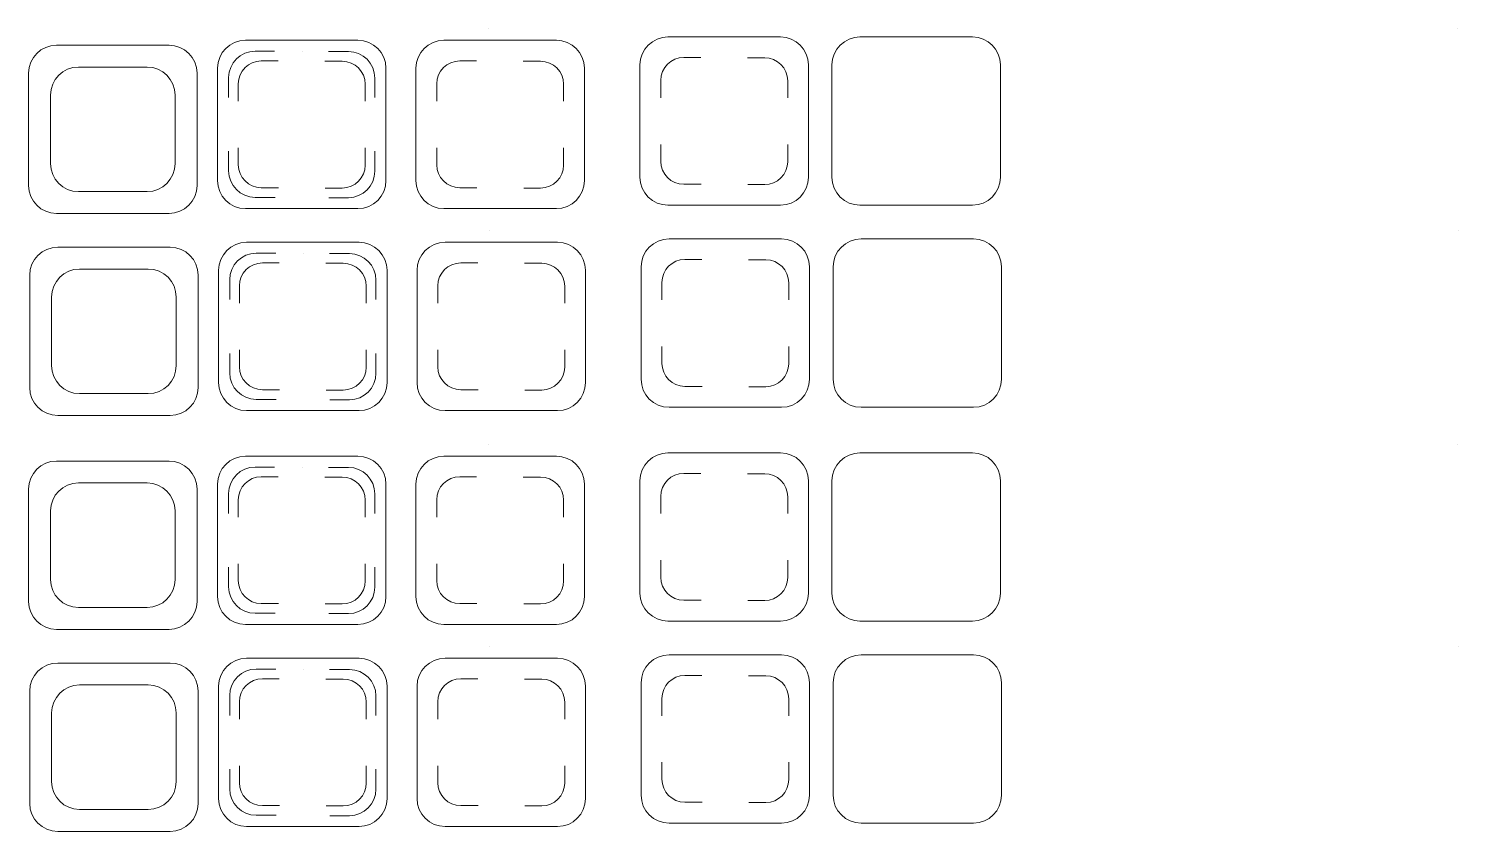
# Model space of a CAD drawing. Header units: inches. Extents: x 7.8 to 21.2, y -17.5 to -10.1.
# Drawn here: x 14.76 to 21.15, y -13.71 to -10.13 of the extents above; entities that cross this region are included whole.
import ezdxf

# ---------------------------------------------------------------- set-up
doc = ezdxf.new("R2010")
doc.units = ezdxf.units.IN
doc.header["$MEASUREMENT"] = 0
doc.layers.add('Layer 1', color=7, linetype='Continuous')

# ---------------------------------------------------------------- blocks, each defined once
blk = doc.blocks.new('block 67')
at = {"layer": 'Layer 1', "color": 179, "lineweight": 18, "true_color": 0x231f20}
for points in [[(15.6575, -10.4362), (15.6575, -10.4362), (15.6575, -10.3471), (15.6575, -10.3471), (15.6575, -10.2821), (15.7107, -10.2289), (15.7757, -10.2289), (15.7757, -10.2289), (15.863, -10.2289), (15.863, -10.2289)], [(15.8648, -10.8819), (15.8648, -10.8819), (15.7757, -10.8819), (15.7757, -10.8819), (15.7107, -10.8819), (15.6575, -10.8287), (15.6575, -10.7637), (15.6575, -10.7637), (15.6575, -10.6763), (15.6575, -10.6763)], [(16.3105, -10.6763), (16.3105, -10.6763), (16.3105, -10.7654), (16.3105, -10.7654), (16.3105, -10.8305), (16.2573, -10.8836), (16.1923, -10.8836), (16.1923, -10.8836), (16.105, -10.8836), (16.105, -10.8836)]]:
    blk.add_open_spline(points, degree=3, knots=[0, 0, 0, 0, 1, 1, 1, 2, 2, 2, 3, 3, 3, 3], dxfattribs=at)
blk = doc.blocks.new('block 66')
at = {"layer": 'Layer 1', "color": 179, "lineweight": 18, "true_color": 0x231f20}
blk.add_open_spline([(16.1032, -10.2306), (16.1032, -10.2306), (16.1923, -10.2306), (16.1923, -10.2306), (16.2573, -10.2306), (16.3105, -10.2838), (16.3105, -10.3488), (16.3105, -10.3488), (16.3105, -10.4362), (16.3105, -10.4362)], degree=3, knots=[0, 0, 0, 0, 1, 1, 1, 2, 2, 2, 3, 3, 3, 3], dxfattribs=at)
at = {"layer": 'Layer 1'}
blk.add_blockref('block 67', (0, 0), dxfattribs=at)
blk = doc.blocks.new('block 68')
at = {"layer": 'Layer 1', "color": 179, "lineweight": 18, "true_color": 0x231f20}
for points in [[(15.7007, -10.4521), (15.7007, -10.4521), (15.7007, -10.3748), (15.7007, -10.3748), (15.7007, -10.3184), (15.7469, -10.2722), (15.8033, -10.2722), (15.8033, -10.2722), (15.8791, -10.2722), (15.8791, -10.2722)], [(16.0874, -10.2737), (16.0874, -10.2737), (16.1647, -10.2737), (16.1647, -10.2737), (16.2211, -10.2737), (16.2673, -10.3199), (16.2673, -10.3763), (16.2673, -10.3763), (16.2673, -10.4521), (16.2673, -10.4521)], [(15.8806, -10.8388), (15.8806, -10.8388), (15.8033, -10.8388), (15.8033, -10.8388), (15.7469, -10.8388), (15.7007, -10.7926), (15.7007, -10.7362), (15.7007, -10.7362), (15.7007, -10.6604), (15.7007, -10.6604)], [(16.2673, -10.6604), (16.2673, -10.6604), (16.2673, -10.7377), (16.2673, -10.7377), (16.2673, -10.7942), (16.2211, -10.8403), (16.1647, -10.8403), (16.1647, -10.8403), (16.0889, -10.8403), (16.0889, -10.8403)]]:
    blk.add_open_spline(points, degree=3, knots=[0, 0, 0, 0, 1, 1, 1, 2, 2, 2, 3, 3, 3, 3], dxfattribs=at)
blk = doc.blocks.new('block 69')
at = {"layer": 'Layer 1', "color": 179, "lineweight": 18, "true_color": 0x231f20}
for points in [[(16.5867, -10.4521), (16.5867, -10.4521), (16.5867, -10.3748), (16.5867, -10.3748), (16.5867, -10.3184), (16.6328, -10.2722), (16.6892, -10.2722), (16.6892, -10.2722), (16.765, -10.2722), (16.765, -10.2722)], [(16.9734, -10.2737), (16.9734, -10.2737), (17.0507, -10.2737), (17.0507, -10.2737), (17.1071, -10.2737), (17.1533, -10.3199), (17.1533, -10.3763), (17.1533, -10.3763), (17.1533, -10.4521), (17.1533, -10.4521)], [(16.7665, -10.8388), (16.7665, -10.8388), (16.6892, -10.8388), (16.6892, -10.8388), (16.6328, -10.8388), (16.5867, -10.7926), (16.5867, -10.7362), (16.5867, -10.7362), (16.5867, -10.6604), (16.5867, -10.6604)], [(17.1533, -10.6604), (17.1533, -10.6604), (17.1533, -10.7377), (17.1533, -10.7377), (17.1533, -10.7942), (17.1071, -10.8403), (17.0507, -10.8403), (17.0507, -10.8403), (16.9749, -10.8403), (16.9749, -10.8403)]]:
    blk.add_open_spline(points, degree=3, knots=[0, 0, 0, 0, 1, 1, 1, 2, 2, 2, 3, 3, 3, 3], dxfattribs=at)
blk = doc.blocks.new('block 71')
at = {"layer": 'Layer 1', "color": 179, "lineweight": 18, "true_color": 0x231f20}
for points in [[(15.6624, -11.3387), (15.6624, -11.3387), (15.6624, -11.2496), (15.6624, -11.2496), (15.6624, -11.1846), (15.7156, -11.1314), (15.7806, -11.1314), (15.7806, -11.1314), (15.868, -11.1314), (15.868, -11.1314)], [(15.8697, -11.7844), (15.8697, -11.7844), (15.7806, -11.7844), (15.7806, -11.7844), (15.7156, -11.7844), (15.6624, -11.7312), (15.6624, -11.6662), (15.6624, -11.6662), (15.6624, -11.5789), (15.6624, -11.5789)], [(16.3155, -11.5789), (16.3155, -11.5789), (16.3155, -11.6679), (16.3155, -11.6679), (16.3155, -11.733), (16.2623, -11.7862), (16.1972, -11.7862), (16.1972, -11.7862), (16.1099, -11.7862), (16.1099, -11.7862)]]:
    blk.add_open_spline(points, degree=3, knots=[0, 0, 0, 0, 1, 1, 1, 2, 2, 2, 3, 3, 3, 3], dxfattribs=at)
blk = doc.blocks.new('block 70')
at = {"layer": 'Layer 1', "color": 179, "lineweight": 18, "true_color": 0x231f20}
blk.add_open_spline([(16.1082, -11.1331), (16.1082, -11.1331), (16.1972, -11.1331), (16.1972, -11.1331), (16.2623, -11.1331), (16.3155, -11.1863), (16.3155, -11.2513), (16.3155, -11.2513), (16.3155, -11.3387), (16.3155, -11.3387)], degree=3, knots=[0, 0, 0, 0, 1, 1, 1, 2, 2, 2, 3, 3, 3, 3], dxfattribs=at)
at = {"layer": 'Layer 1'}
blk.add_blockref('block 71', (0, 0), dxfattribs=at)
blk = doc.blocks.new('block 72')
at = {"layer": 'Layer 1', "color": 179, "lineweight": 18, "true_color": 0x231f20}
for points in [[(15.7056, -11.3546), (15.7056, -11.3546), (15.7056, -11.2773), (15.7056, -11.2773), (15.7056, -11.2209), (15.7518, -11.1747), (15.8082, -11.1747), (15.8082, -11.1747), (15.884, -11.1747), (15.884, -11.1747)], [(16.0924, -11.1762), (16.0924, -11.1762), (16.1697, -11.1762), (16.1697, -11.1762), (16.2261, -11.1762), (16.2722, -11.2224), (16.2722, -11.2788), (16.2722, -11.2788), (16.2722, -11.3546), (16.2722, -11.3546)], [(15.8855, -11.7413), (15.8855, -11.7413), (15.8082, -11.7413), (15.8082, -11.7413), (15.7518, -11.7413), (15.7056, -11.6952), (15.7056, -11.6387), (15.7056, -11.6387), (15.7056, -11.563), (15.7056, -11.563)], [(16.2722, -11.563), (16.2722, -11.563), (16.2722, -11.6403), (16.2722, -11.6403), (16.2722, -11.6967), (16.2261, -11.7428), (16.1697, -11.7428), (16.1697, -11.7428), (16.0939, -11.7428), (16.0939, -11.7428)]]:
    blk.add_open_spline(points, degree=3, knots=[0, 0, 0, 0, 1, 1, 1, 2, 2, 2, 3, 3, 3, 3], dxfattribs=at)
blk = doc.blocks.new('block 73')
at = {"layer": 'Layer 1', "color": 179, "lineweight": 18, "true_color": 0x231f20}
for points in [[(16.5916, -11.3546), (16.5916, -11.3546), (16.5916, -11.2773), (16.5916, -11.2773), (16.5916, -11.2209), (16.6377, -11.1747), (16.6942, -11.1747), (16.6942, -11.1747), (16.7699, -11.1747), (16.7699, -11.1747)], [(16.9783, -11.1762), (16.9783, -11.1762), (17.0556, -11.1762), (17.0556, -11.1762), (17.112, -11.1762), (17.1582, -11.2224), (17.1582, -11.2788), (17.1582, -11.2788), (17.1582, -11.3546), (17.1582, -11.3546)], [(16.7715, -11.7413), (16.7715, -11.7413), (16.6942, -11.7413), (16.6942, -11.7413), (16.6377, -11.7413), (16.5916, -11.6952), (16.5916, -11.6387), (16.5916, -11.6387), (16.5916, -11.563), (16.5916, -11.563)], [(17.1582, -11.563), (17.1582, -11.563), (17.1582, -11.6403), (17.1582, -11.6403), (17.1582, -11.6967), (17.112, -11.7428), (17.0556, -11.7428), (17.0556, -11.7428), (16.9798, -11.7428), (16.9798, -11.7428)]]:
    blk.add_open_spline(points, degree=3, knots=[0, 0, 0, 0, 1, 1, 1, 2, 2, 2, 3, 3, 3, 3], dxfattribs=at)
blk = doc.blocks.new('block 74')
at = {"layer": 'Layer 1', "color": 179, "lineweight": 18, "true_color": 0x231f20}
for points in [[(17.5869, -10.4369), (17.5869, -10.4369), (17.5869, -10.3596), (17.5869, -10.3596), (17.5869, -10.3032), (17.6331, -10.2571), (17.6895, -10.2571), (17.6895, -10.2571), (17.7653, -10.2571), (17.7653, -10.2571)], [(17.9737, -10.2586), (17.9737, -10.2586), (18.051, -10.2586), (18.051, -10.2586), (18.1074, -10.2586), (18.1535, -10.3047), (18.1535, -10.3611), (18.1535, -10.3611), (18.1535, -10.4369), (18.1535, -10.4369)], [(17.7668, -10.8237), (17.7668, -10.8237), (17.6895, -10.8237), (17.6895, -10.8237), (17.6331, -10.8237), (17.5869, -10.7775), (17.5869, -10.7211), (17.5869, -10.7211), (17.5869, -10.6453), (17.5869, -10.6453)], [(18.1535, -10.6453), (18.1535, -10.6453), (18.1535, -10.7226), (18.1535, -10.7226), (18.1535, -10.779), (18.1074, -10.8252), (18.051, -10.8252), (18.051, -10.8252), (17.9752, -10.8252), (17.9752, -10.8252)]]:
    blk.add_open_spline(points, degree=3, knots=[0, 0, 0, 0, 1, 1, 1, 2, 2, 2, 3, 3, 3, 3], dxfattribs=at)
blk = doc.blocks.new('block 75')
at = {"layer": 'Layer 1', "color": 179, "lineweight": 18, "true_color": 0x231f20}
for points in [[(17.5919, -11.3394), (17.5919, -11.3394), (17.5919, -11.2621), (17.5919, -11.2621), (17.5919, -11.2057), (17.638, -11.1596), (17.6944, -11.1596), (17.6944, -11.1596), (17.7702, -11.1596), (17.7702, -11.1596)], [(17.9786, -11.1611), (17.9786, -11.1611), (18.0559, -11.1611), (18.0559, -11.1611), (18.1123, -11.1611), (18.1585, -11.2072), (18.1585, -11.2636), (18.1585, -11.2636), (18.1585, -11.3394), (18.1585, -11.3394)], [(17.7717, -11.7262), (17.7717, -11.7262), (17.6944, -11.7262), (17.6944, -11.7262), (17.638, -11.7262), (17.5919, -11.68), (17.5919, -11.6236), (17.5919, -11.6236), (17.5919, -11.5478), (17.5919, -11.5478)], [(18.1585, -11.5478), (18.1585, -11.5478), (18.1585, -11.6251), (18.1585, -11.6251), (18.1585, -11.6815), (18.1123, -11.7277), (18.0559, -11.7277), (18.0559, -11.7277), (17.9801, -11.7277), (17.9801, -11.7277)]]:
    blk.add_open_spline(points, degree=3, knots=[0, 0, 0, 0, 1, 1, 1, 2, 2, 2, 3, 3, 3, 3], dxfattribs=at)
blk = doc.blocks.new('block 77')
at = {"layer": 'Layer 1', "color": 179, "lineweight": 18, "true_color": 0x231f20}
for points in [[(15.6575, -12.2941), (15.6575, -12.2941), (15.6575, -12.205), (15.6575, -12.205), (15.6575, -12.14), (15.7107, -12.0868), (15.7757, -12.0868), (15.7757, -12.0868), (15.863, -12.0868), (15.863, -12.0868)], [(15.8648, -12.7399), (15.8648, -12.7399), (15.7757, -12.7399), (15.7757, -12.7399), (15.7107, -12.7399), (15.6575, -12.6867), (15.6575, -12.6217), (15.6575, -12.6217), (15.6575, -12.5343), (15.6575, -12.5343)], [(16.3105, -12.5343), (16.3105, -12.5343), (16.3105, -12.6234), (16.3105, -12.6234), (16.3105, -12.6884), (16.2573, -12.7416), (16.1923, -12.7416), (16.1923, -12.7416), (16.105, -12.7416), (16.105, -12.7416)]]:
    blk.add_open_spline(points, degree=3, knots=[0, 0, 0, 0, 1, 1, 1, 2, 2, 2, 3, 3, 3, 3], dxfattribs=at)
blk = doc.blocks.new('block 76')
at = {"layer": 'Layer 1', "color": 179, "lineweight": 18, "true_color": 0x231f20}
blk.add_open_spline([(16.1032, -12.0885), (16.1032, -12.0885), (16.1923, -12.0885), (16.1923, -12.0885), (16.2573, -12.0885), (16.3105, -12.1417), (16.3105, -12.2068), (16.3105, -12.2068), (16.3105, -12.2941), (16.3105, -12.2941)], degree=3, knots=[0, 0, 0, 0, 1, 1, 1, 2, 2, 2, 3, 3, 3, 3], dxfattribs=at)
at = {"layer": 'Layer 1'}
blk.add_blockref('block 77', (0, 0), dxfattribs=at)
blk = doc.blocks.new('block 78')
at = {"layer": 'Layer 1', "color": 179, "lineweight": 18, "true_color": 0x231f20}
for points in [[(15.7007, -12.31), (15.7007, -12.31), (15.7007, -12.2327), (15.7007, -12.2327), (15.7007, -12.1763), (15.7469, -12.1302), (15.8033, -12.1302), (15.8033, -12.1302), (15.8791, -12.1302), (15.8791, -12.1302)], [(16.0874, -12.1317), (16.0874, -12.1317), (16.1647, -12.1317), (16.1647, -12.1317), (16.2211, -12.1317), (16.2673, -12.1778), (16.2673, -12.2342), (16.2673, -12.2342), (16.2673, -12.31), (16.2673, -12.31)], [(15.8806, -12.6967), (15.8806, -12.6967), (15.8033, -12.6967), (15.8033, -12.6967), (15.7469, -12.6967), (15.7007, -12.6506), (15.7007, -12.5942), (15.7007, -12.5942), (15.7007, -12.5184), (15.7007, -12.5184)], [(16.2673, -12.5184), (16.2673, -12.5184), (16.2673, -12.5957), (16.2673, -12.5957), (16.2673, -12.6521), (16.2211, -12.6983), (16.1647, -12.6983), (16.1647, -12.6983), (16.0889, -12.6983), (16.0889, -12.6983)]]:
    blk.add_open_spline(points, degree=3, knots=[0, 0, 0, 0, 1, 1, 1, 2, 2, 2, 3, 3, 3, 3], dxfattribs=at)
blk = doc.blocks.new('block 79')
at = {"layer": 'Layer 1', "color": 179, "lineweight": 18, "true_color": 0x231f20}
for points in [[(16.5867, -12.31), (16.5867, -12.31), (16.5867, -12.2327), (16.5867, -12.2327), (16.5867, -12.1763), (16.6328, -12.1302), (16.6892, -12.1302), (16.6892, -12.1302), (16.765, -12.1302), (16.765, -12.1302)], [(16.9734, -12.1317), (16.9734, -12.1317), (17.0507, -12.1317), (17.0507, -12.1317), (17.1071, -12.1317), (17.1533, -12.1778), (17.1533, -12.2342), (17.1533, -12.2342), (17.1533, -12.31), (17.1533, -12.31)], [(16.7665, -12.6967), (16.7665, -12.6967), (16.6892, -12.6967), (16.6892, -12.6967), (16.6328, -12.6967), (16.5867, -12.6506), (16.5867, -12.5942), (16.5867, -12.5942), (16.5867, -12.5184), (16.5867, -12.5184)], [(17.1533, -12.5184), (17.1533, -12.5184), (17.1533, -12.5957), (17.1533, -12.5957), (17.1533, -12.6521), (17.1071, -12.6983), (17.0507, -12.6983), (17.0507, -12.6983), (16.9749, -12.6983), (16.9749, -12.6983)]]:
    blk.add_open_spline(points, degree=3, knots=[0, 0, 0, 0, 1, 1, 1, 2, 2, 2, 3, 3, 3, 3], dxfattribs=at)
blk = doc.blocks.new('block 81')
at = {"layer": 'Layer 1', "color": 179, "lineweight": 18, "true_color": 0x231f20}
for points in [[(15.6624, -13.1966), (15.6624, -13.1966), (15.6624, -13.1075), (15.6624, -13.1075), (15.6624, -13.0425), (15.7156, -12.9893), (15.7806, -12.9893), (15.7806, -12.9893), (15.868, -12.9893), (15.868, -12.9893)], [(15.8697, -13.6424), (15.8697, -13.6424), (15.7806, -13.6424), (15.7806, -13.6424), (15.7156, -13.6424), (15.6624, -13.5892), (15.6624, -13.5242), (15.6624, -13.5242), (15.6624, -13.4368), (15.6624, -13.4368)], [(16.3155, -13.4368), (16.3155, -13.4368), (16.3155, -13.5259), (16.3155, -13.5259), (16.3155, -13.5909), (16.2623, -13.6441), (16.1972, -13.6441), (16.1972, -13.6441), (16.1099, -13.6441), (16.1099, -13.6441)]]:
    blk.add_open_spline(points, degree=3, knots=[0, 0, 0, 0, 1, 1, 1, 2, 2, 2, 3, 3, 3, 3], dxfattribs=at)
blk = doc.blocks.new('block 80')
at = {"layer": 'Layer 1', "color": 179, "lineweight": 18, "true_color": 0x231f20}
blk.add_open_spline([(16.1082, -12.991), (16.1082, -12.991), (16.1972, -12.991), (16.1972, -12.991), (16.2623, -12.991), (16.3155, -13.0442), (16.3155, -13.1093), (16.3155, -13.1093), (16.3155, -13.1966), (16.3155, -13.1966)], degree=3, knots=[0, 0, 0, 0, 1, 1, 1, 2, 2, 2, 3, 3, 3, 3], dxfattribs=at)
at = {"layer": 'Layer 1'}
blk.add_blockref('block 81', (0, 0), dxfattribs=at)
blk = doc.blocks.new('block 82')
at = {"layer": 'Layer 1', "color": 179, "lineweight": 18, "true_color": 0x231f20}
for points in [[(15.7056, -13.2125), (15.7056, -13.2125), (15.7056, -13.1352), (15.7056, -13.1352), (15.7056, -13.0788), (15.7518, -13.0327), (15.8082, -13.0327), (15.8082, -13.0327), (15.884, -13.0327), (15.884, -13.0327)], [(16.0924, -13.0342), (16.0924, -13.0342), (16.1697, -13.0342), (16.1697, -13.0342), (16.2261, -13.0342), (16.2722, -13.0803), (16.2722, -13.1367), (16.2722, -13.1367), (16.2722, -13.2125), (16.2722, -13.2125)], [(15.8855, -13.5993), (15.8855, -13.5993), (15.8082, -13.5993), (15.8082, -13.5993), (15.7518, -13.5993), (15.7056, -13.5531), (15.7056, -13.4967), (15.7056, -13.4967), (15.7056, -13.4209), (15.7056, -13.4209)], [(16.2722, -13.4209), (16.2722, -13.4209), (16.2722, -13.4982), (16.2722, -13.4982), (16.2722, -13.5546), (16.2261, -13.6008), (16.1697, -13.6008), (16.1697, -13.6008), (16.0939, -13.6008), (16.0939, -13.6008)]]:
    blk.add_open_spline(points, degree=3, knots=[0, 0, 0, 0, 1, 1, 1, 2, 2, 2, 3, 3, 3, 3], dxfattribs=at)
blk = doc.blocks.new('block 83')
at = {"layer": 'Layer 1', "color": 179, "lineweight": 18, "true_color": 0x231f20}
for points in [[(16.5916, -13.2125), (16.5916, -13.2125), (16.5916, -13.1352), (16.5916, -13.1352), (16.5916, -13.0788), (16.6377, -13.0327), (16.6942, -13.0327), (16.6942, -13.0327), (16.7699, -13.0327), (16.7699, -13.0327)], [(16.9783, -13.0342), (16.9783, -13.0342), (17.0556, -13.0342), (17.0556, -13.0342), (17.112, -13.0342), (17.1582, -13.0803), (17.1582, -13.1367), (17.1582, -13.1367), (17.1582, -13.2125), (17.1582, -13.2125)], [(16.7715, -13.5993), (16.7715, -13.5993), (16.6942, -13.5993), (16.6942, -13.5993), (16.6377, -13.5993), (16.5916, -13.5531), (16.5916, -13.4967), (16.5916, -13.4967), (16.5916, -13.4209), (16.5916, -13.4209)], [(17.1582, -13.4209), (17.1582, -13.4209), (17.1582, -13.4982), (17.1582, -13.4982), (17.1582, -13.5546), (17.112, -13.6008), (17.0556, -13.6008), (17.0556, -13.6008), (16.9798, -13.6008), (16.9798, -13.6008)]]:
    blk.add_open_spline(points, degree=3, knots=[0, 0, 0, 0, 1, 1, 1, 2, 2, 2, 3, 3, 3, 3], dxfattribs=at)
blk = doc.blocks.new('block 84')
at = {"layer": 'Layer 1', "color": 179, "lineweight": 18, "true_color": 0x231f20}
for points in [[(17.5869, -12.2949), (17.5869, -12.2949), (17.5869, -12.2176), (17.5869, -12.2176), (17.5869, -12.1612), (17.6331, -12.115), (17.6895, -12.115), (17.6895, -12.115), (17.7653, -12.115), (17.7653, -12.115)], [(17.9737, -12.1165), (17.9737, -12.1165), (18.051, -12.1165), (18.051, -12.1165), (18.1074, -12.1165), (18.1535, -12.1627), (18.1535, -12.2191), (18.1535, -12.2191), (18.1535, -12.2949), (18.1535, -12.2949)], [(17.7668, -12.6816), (17.7668, -12.6816), (17.6895, -12.6816), (17.6895, -12.6816), (17.6331, -12.6816), (17.5869, -12.6355), (17.5869, -12.579), (17.5869, -12.579), (17.5869, -12.5033), (17.5869, -12.5033)], [(18.1535, -12.5033), (18.1535, -12.5033), (18.1535, -12.5806), (18.1535, -12.5806), (18.1535, -12.637), (18.1074, -12.6831), (18.051, -12.6831), (18.051, -12.6831), (17.9752, -12.6831), (17.9752, -12.6831)]]:
    blk.add_open_spline(points, degree=3, knots=[0, 0, 0, 0, 1, 1, 1, 2, 2, 2, 3, 3, 3, 3], dxfattribs=at)
blk = doc.blocks.new('block 85')
at = {"layer": 'Layer 1', "color": 179, "lineweight": 18, "true_color": 0x231f20}
for points in [[(17.5919, -13.1974), (17.5919, -13.1974), (17.5919, -13.1201), (17.5919, -13.1201), (17.5919, -13.0637), (17.638, -13.0175), (17.6944, -13.0175), (17.6944, -13.0175), (17.7702, -13.0175), (17.7702, -13.0175)], [(17.9786, -13.019), (17.9786, -13.019), (18.0559, -13.019), (18.0559, -13.019), (18.1123, -13.019), (18.1585, -13.0652), (18.1585, -13.1216), (18.1585, -13.1216), (18.1585, -13.1974), (18.1585, -13.1974)], [(17.7717, -13.5841), (17.7717, -13.5841), (17.6944, -13.5841), (17.6944, -13.5841), (17.638, -13.5841), (17.5919, -13.538), (17.5919, -13.4816), (17.5919, -13.4816), (17.5919, -13.4058), (17.5919, -13.4058)], [(18.1585, -13.4058), (18.1585, -13.4058), (18.1585, -13.4831), (18.1585, -13.4831), (18.1585, -13.5395), (18.1123, -13.5856), (18.0559, -13.5856), (18.0559, -13.5856), (17.9801, -13.5856), (17.9801, -13.5856)]]:
    blk.add_open_spline(points, degree=3, knots=[0, 0, 0, 0, 1, 1, 1, 2, 2, 2, 3, 3, 3, 3], dxfattribs=at)

msp = doc.modelspace()

# ---------------------------------------------------------------- linework, layer by layer
at = {"layer": 'Layer 1', "lineweight": 0}
for points in [[(16.8194, -10.1282), (16.8194, -10.1282)], [(21.143, -10.128), (21.143, -10.128)], [(15.9881, -10.2319), (15.9881, -10.2319)], [(16.8243, -11.0307), (16.8243, -11.0307)], [(21.148, -11.0305), (21.148, -11.0305)], [(15.9931, -11.1345), (15.9931, -11.1345)], [(16.8194, -11.9862), (16.8194, -11.9862)], [(21.143, -11.9859), (21.143, -11.9859)], [(15.9881, -12.0899), (15.9881, -12.0899)], [(16.8243, -12.8887), (16.8243, -12.8887)], [(21.148, -12.8884), (21.148, -12.8884)], [(15.9931, -12.9924), (15.9931, -12.9924)]]:
    msp.add_lwpolyline(points, dxfattribs=at)
for points in [[(15.3917, -10.954), (15.3917, -10.954), (14.8897, -10.954), (14.8897, -10.954), (14.8209, -10.954), (14.7647, -10.8978), (14.7647, -10.829), (14.7647, -10.829), (14.7647, -10.327), (14.7647, -10.327), (14.7647, -10.2583), (14.8209, -10.202), (14.8897, -10.202), (14.8897, -10.202), (15.3917, -10.202), (15.3917, -10.202), (15.4604, -10.202), (15.5167, -10.2583), (15.5167, -10.327), (15.5167, -10.327), (15.5167, -10.829), (15.5167, -10.829), (15.5167, -10.8978), (15.4604, -10.954), (15.3917, -10.954)], [(16.235, -10.9322), (16.235, -10.9322), (15.733, -10.9322), (15.733, -10.9322), (15.6643, -10.9322), (15.608, -10.876), (15.608, -10.8072), (15.608, -10.8072), (15.608, -10.3053), (15.608, -10.3053), (15.608, -10.2365), (15.6643, -10.1803), (15.733, -10.1803), (15.733, -10.1803), (16.235, -10.1803), (16.235, -10.1803), (16.3037, -10.1803), (16.36, -10.2365), (16.36, -10.3053), (16.36, -10.3053), (16.36, -10.8072), (16.36, -10.8072), (16.36, -10.876), (16.3037, -10.9322), (16.235, -10.9322)], [(17.1209, -10.9322), (17.1209, -10.9322), (16.619, -10.9322), (16.619, -10.9322), (16.5502, -10.9322), (16.494, -10.876), (16.494, -10.8072), (16.494, -10.8072), (16.494, -10.3053), (16.494, -10.3053), (16.494, -10.2365), (16.5502, -10.1803), (16.619, -10.1803), (16.619, -10.1803), (17.1209, -10.1803), (17.1209, -10.1803), (17.1897, -10.1803), (17.2459, -10.2365), (17.2459, -10.3053), (17.2459, -10.3053), (17.2459, -10.8072), (17.2459, -10.8072), (17.2459, -10.876), (17.1897, -10.9322), (17.1209, -10.9322)], [(18.1212, -10.9171), (18.1212, -10.9171), (17.6192, -10.9171), (17.6192, -10.9171), (17.5505, -10.9171), (17.4942, -10.8608), (17.4942, -10.7921), (17.4942, -10.7921), (17.4942, -10.2901), (17.4942, -10.2901), (17.4942, -10.2214), (17.5505, -10.1651), (17.6192, -10.1651), (17.6192, -10.1651), (18.1212, -10.1651), (18.1212, -10.1651), (18.19, -10.1651), (18.2462, -10.2214), (18.2462, -10.2901), (18.2462, -10.2901), (18.2462, -10.7921), (18.2462, -10.7921), (18.2462, -10.8608), (18.19, -10.9171), (18.1212, -10.9171)], [(18.9784, -10.9171), (18.9784, -10.9171), (18.4764, -10.9171), (18.4764, -10.9171), (18.4077, -10.9171), (18.3514, -10.8608), (18.3514, -10.7921), (18.3514, -10.7921), (18.3514, -10.2901), (18.3514, -10.2901), (18.3514, -10.2214), (18.4077, -10.1651), (18.4764, -10.1651), (18.4764, -10.1651), (18.9784, -10.1651), (18.9784, -10.1651), (19.0472, -10.1651), (19.1034, -10.2214), (19.1034, -10.2901), (19.1034, -10.2901), (19.1034, -10.7921), (19.1034, -10.7921), (19.1034, -10.8608), (19.0472, -10.9171), (18.9784, -10.9171)], [(15.3966, -11.8565), (15.3966, -11.8565), (14.8946, -11.8565), (14.8946, -11.8565), (14.8259, -11.8565), (14.7696, -11.8003), (14.7696, -11.7315), (14.7696, -11.7315), (14.7696, -11.2296), (14.7696, -11.2296), (14.7696, -11.1608), (14.8259, -11.1046), (14.8946, -11.1046), (14.8946, -11.1046), (15.3966, -11.1046), (15.3966, -11.1046), (15.4653, -11.1046), (15.5216, -11.1608), (15.5216, -11.2296), (15.5216, -11.2296), (15.5216, -11.7315), (15.5216, -11.7315), (15.5216, -11.8003), (15.4653, -11.8565), (15.3966, -11.8565)], [(16.2399, -11.8347), (16.2399, -11.8347), (15.7379, -11.8347), (15.7379, -11.8347), (15.6692, -11.8347), (15.6129, -11.7785), (15.6129, -11.7097), (15.6129, -11.7097), (15.6129, -11.2078), (15.6129, -11.2078), (15.6129, -11.139), (15.6692, -11.0828), (15.7379, -11.0828), (15.7379, -11.0828), (16.2399, -11.0828), (16.2399, -11.0828), (16.3087, -11.0828), (16.3649, -11.139), (16.3649, -11.2078), (16.3649, -11.2078), (16.3649, -11.7097), (16.3649, -11.7097), (16.3649, -11.7785), (16.3087, -11.8347), (16.2399, -11.8347)], [(17.1259, -11.8347), (17.1259, -11.8347), (16.6239, -11.8347), (16.6239, -11.8347), (16.5552, -11.8347), (16.4989, -11.7785), (16.4989, -11.7097), (16.4989, -11.7097), (16.4989, -11.2078), (16.4989, -11.2078), (16.4989, -11.139), (16.5552, -11.0828), (16.6239, -11.0828), (16.6239, -11.0828), (17.1259, -11.0828), (17.1259, -11.0828), (17.1946, -11.0828), (17.2509, -11.139), (17.2509, -11.2078), (17.2509, -11.2078), (17.2509, -11.7097), (17.2509, -11.7097), (17.2509, -11.7785), (17.1946, -11.8347), (17.1259, -11.8347)], [(18.1261, -11.8196), (18.1261, -11.8196), (17.6242, -11.8196), (17.6242, -11.8196), (17.5554, -11.8196), (17.4992, -11.7634), (17.4992, -11.6946), (17.4992, -11.6946), (17.4992, -11.1926), (17.4992, -11.1926), (17.4992, -11.1239), (17.5554, -11.0676), (17.6242, -11.0676), (17.6242, -11.0676), (18.1261, -11.0676), (18.1261, -11.0676), (18.1949, -11.0676), (18.2511, -11.1239), (18.2511, -11.1926), (18.2511, -11.1926), (18.2511, -11.6946), (18.2511, -11.6946), (18.2511, -11.7634), (18.1949, -11.8196), (18.1261, -11.8196)], [(18.9833, -11.8196), (18.9833, -11.8196), (18.4814, -11.8196), (18.4814, -11.8196), (18.4126, -11.8196), (18.3564, -11.7634), (18.3564, -11.6946), (18.3564, -11.6946), (18.3564, -11.1926), (18.3564, -11.1926), (18.3564, -11.1239), (18.4126, -11.0676), (18.4814, -11.0676), (18.4814, -11.0676), (18.9833, -11.0676), (18.9833, -11.0676), (19.0521, -11.0676), (19.1083, -11.1239), (19.1083, -11.1926), (19.1083, -11.1926), (19.1083, -11.6946), (19.1083, -11.6946), (19.1083, -11.7634), (19.0521, -11.8196), (18.9833, -11.8196)], [(15.3917, -12.812), (15.3917, -12.812), (14.8897, -12.812), (14.8897, -12.812), (14.8209, -12.812), (14.7647, -12.7557), (14.7647, -12.687), (14.7647, -12.687), (14.7647, -12.185), (14.7647, -12.185), (14.7647, -12.1162), (14.8209, -12.06), (14.8897, -12.06), (14.8897, -12.06), (15.3917, -12.06), (15.3917, -12.06), (15.4604, -12.06), (15.5167, -12.1162), (15.5167, -12.185), (15.5167, -12.185), (15.5167, -12.687), (15.5167, -12.687), (15.5167, -12.7557), (15.4604, -12.812), (15.3917, -12.812)], [(16.235, -12.7902), (16.235, -12.7902), (15.733, -12.7902), (15.733, -12.7902), (15.6643, -12.7902), (15.608, -12.7339), (15.608, -12.6652), (15.608, -12.6652), (15.608, -12.1632), (15.608, -12.1632), (15.608, -12.0945), (15.6643, -12.0382), (15.733, -12.0382), (15.733, -12.0382), (16.235, -12.0382), (16.235, -12.0382), (16.3037, -12.0382), (16.36, -12.0945), (16.36, -12.1632), (16.36, -12.1632), (16.36, -12.6652), (16.36, -12.6652), (16.36, -12.7339), (16.3037, -12.7902), (16.235, -12.7902)], [(17.1209, -12.7902), (17.1209, -12.7902), (16.619, -12.7902), (16.619, -12.7902), (16.5502, -12.7902), (16.494, -12.7339), (16.494, -12.6652), (16.494, -12.6652), (16.494, -12.1632), (16.494, -12.1632), (16.494, -12.0945), (16.5502, -12.0382), (16.619, -12.0382), (16.619, -12.0382), (17.1209, -12.0382), (17.1209, -12.0382), (17.1897, -12.0382), (17.2459, -12.0945), (17.2459, -12.1632), (17.2459, -12.1632), (17.2459, -12.6652), (17.2459, -12.6652), (17.2459, -12.7339), (17.1897, -12.7902), (17.1209, -12.7902)], [(18.1212, -12.775), (18.1212, -12.775), (17.6192, -12.775), (17.6192, -12.775), (17.5505, -12.775), (17.4942, -12.7188), (17.4942, -12.65), (17.4942, -12.65), (17.4942, -12.1481), (17.4942, -12.1481), (17.4942, -12.0793), (17.5505, -12.0231), (17.6192, -12.0231), (17.6192, -12.0231), (18.1212, -12.0231), (18.1212, -12.0231), (18.19, -12.0231), (18.2462, -12.0793), (18.2462, -12.1481), (18.2462, -12.1481), (18.2462, -12.65), (18.2462, -12.65), (18.2462, -12.7188), (18.19, -12.775), (18.1212, -12.775)], [(18.9784, -12.775), (18.9784, -12.775), (18.4764, -12.775), (18.4764, -12.775), (18.4077, -12.775), (18.3514, -12.7188), (18.3514, -12.65), (18.3514, -12.65), (18.3514, -12.1481), (18.3514, -12.1481), (18.3514, -12.0793), (18.4077, -12.0231), (18.4764, -12.0231), (18.4764, -12.0231), (18.9784, -12.0231), (18.9784, -12.0231), (19.0472, -12.0231), (19.1034, -12.0793), (19.1034, -12.1481), (19.1034, -12.1481), (19.1034, -12.65), (19.1034, -12.65), (19.1034, -12.7188), (19.0472, -12.775), (18.9784, -12.775)], [(16.2399, -13.6927), (16.2399, -13.6927), (15.7379, -13.6927), (15.7379, -13.6927), (15.6692, -13.6927), (15.6129, -13.6364), (15.6129, -13.5677), (15.6129, -13.5677), (15.6129, -13.0657), (15.6129, -13.0657), (15.6129, -12.997), (15.6692, -12.9407), (15.7379, -12.9407), (15.7379, -12.9407), (16.2399, -12.9407), (16.2399, -12.9407), (16.3087, -12.9407), (16.3649, -12.997), (16.3649, -13.0657), (16.3649, -13.0657), (16.3649, -13.5677), (16.3649, -13.5677), (16.3649, -13.6364), (16.3087, -13.6927), (16.2399, -13.6927)], [(17.1259, -13.6927), (17.1259, -13.6927), (16.6239, -13.6927), (16.6239, -13.6927), (16.5552, -13.6927), (16.4989, -13.6364), (16.4989, -13.5677), (16.4989, -13.5677), (16.4989, -13.0657), (16.4989, -13.0657), (16.4989, -12.997), (16.5552, -12.9407), (16.6239, -12.9407), (16.6239, -12.9407), (17.1259, -12.9407), (17.1259, -12.9407), (17.1946, -12.9407), (17.2509, -12.997), (17.2509, -13.0657), (17.2509, -13.0657), (17.2509, -13.5677), (17.2509, -13.5677), (17.2509, -13.6364), (17.1946, -13.6927), (17.1259, -13.6927)], [(18.1261, -13.6776), (18.1261, -13.6776), (17.6242, -13.6776), (17.6242, -13.6776), (17.5554, -13.6776), (17.4992, -13.6213), (17.4992, -13.5526), (17.4992, -13.5526), (17.4992, -13.0506), (17.4992, -13.0506), (17.4992, -12.9818), (17.5554, -12.9256), (17.6242, -12.9256), (17.6242, -12.9256), (18.1261, -12.9256), (18.1261, -12.9256), (18.1949, -12.9256), (18.2511, -12.9818), (18.2511, -13.0506), (18.2511, -13.0506), (18.2511, -13.5526), (18.2511, -13.5526), (18.2511, -13.6213), (18.1949, -13.6776), (18.1261, -13.6776)], [(18.9833, -13.6776), (18.9833, -13.6776), (18.4814, -13.6776), (18.4814, -13.6776), (18.4126, -13.6776), (18.3564, -13.6213), (18.3564, -13.5526), (18.3564, -13.5526), (18.3564, -13.0506), (18.3564, -13.0506), (18.3564, -12.9818), (18.4126, -12.9256), (18.4814, -12.9256), (18.4814, -12.9256), (18.9833, -12.9256), (18.9833, -12.9256), (19.0521, -12.9256), (19.1083, -12.9818), (19.1083, -13.0506), (19.1083, -13.0506), (19.1083, -13.5526), (19.1083, -13.5526), (19.1083, -13.6213), (19.0521, -13.6776), (18.9833, -13.6776)], [(15.3966, -13.7145), (15.3966, -13.7145), (14.8946, -13.7145), (14.8946, -13.7145), (14.8259, -13.7145), (14.7696, -13.6582), (14.7696, -13.5895), (14.7696, -13.5895), (14.7696, -13.0875), (14.7696, -13.0875), (14.7696, -13.0188), (14.8259, -12.9625), (14.8946, -12.9625), (14.8946, -12.9625), (15.3966, -12.9625), (15.3966, -12.9625), (15.4653, -12.9625), (15.5216, -13.0188), (15.5216, -13.0875), (15.5216, -13.0875), (15.5216, -13.5895), (15.5216, -13.5895), (15.5216, -13.6582), (15.4653, -13.7145), (15.3966, -13.7145)]]:
    msp.add_open_spline(points, degree=3, knots=[0, 0, 0, 0, 1, 1, 1, 2, 2, 2, 3, 3, 3, 4, 4, 4, 5, 5, 5, 6, 6, 6, 7, 7, 7, 8, 8, 8, 8], dxfattribs=at)
at = {"layer": 'Layer 1', "color": 179, "lineweight": 18, "true_color": 0x231f20}
for points in [[(15.2938, -10.8562), (15.2938, -10.8562), (14.9875, -10.8562), (14.9875, -10.8562), (14.9188, -10.8562), (14.8625, -10.7999), (14.8625, -10.7312), (14.8625, -10.7312), (14.8625, -10.4249), (14.8625, -10.4249), (14.8625, -10.3561), (14.9188, -10.2999), (14.9875, -10.2999), (14.9875, -10.2999), (15.2938, -10.2999), (15.2938, -10.2999), (15.3626, -10.2999), (15.4188, -10.3561), (15.4188, -10.4249), (15.4188, -10.4249), (15.4188, -10.7312), (15.4188, -10.7312), (15.4188, -10.7999), (15.3626, -10.8562), (15.2938, -10.8562)], [(15.2988, -11.7587), (15.2988, -11.7587), (14.9925, -11.7587), (14.9925, -11.7587), (14.9237, -11.7587), (14.8675, -11.7024), (14.8675, -11.6337), (14.8675, -11.6337), (14.8675, -11.3274), (14.8675, -11.3274), (14.8675, -11.2586), (14.9237, -11.2024), (14.9925, -11.2024), (14.9925, -11.2024), (15.2988, -11.2024), (15.2988, -11.2024), (15.3675, -11.2024), (15.4238, -11.2586), (15.4238, -11.3274), (15.4238, -11.3274), (15.4238, -11.6337), (15.4238, -11.6337), (15.4238, -11.7024), (15.3675, -11.7587), (15.2988, -11.7587)], [(15.2938, -12.7141), (15.2938, -12.7141), (14.9875, -12.7141), (14.9875, -12.7141), (14.9188, -12.7141), (14.8625, -12.6579), (14.8625, -12.5891), (14.8625, -12.5891), (14.8625, -12.2828), (14.8625, -12.2828), (14.8625, -12.2141), (14.9188, -12.1578), (14.9875, -12.1578), (14.9875, -12.1578), (15.2938, -12.1578), (15.2938, -12.1578), (15.3626, -12.1578), (15.4188, -12.2141), (15.4188, -12.2828), (15.4188, -12.2828), (15.4188, -12.5891), (15.4188, -12.5891), (15.4188, -12.6579), (15.3626, -12.7141), (15.2938, -12.7141)], [(15.2988, -13.6166), (15.2988, -13.6166), (14.9925, -13.6166), (14.9925, -13.6166), (14.9237, -13.6166), (14.8675, -13.5604), (14.8675, -13.4916), (14.8675, -13.4916), (14.8675, -13.1853), (14.8675, -13.1853), (14.8675, -13.1166), (14.9237, -13.0603), (14.9925, -13.0603), (14.9925, -13.0603), (15.2988, -13.0603), (15.2988, -13.0603), (15.3675, -13.0603), (15.4238, -13.1166), (15.4238, -13.1853), (15.4238, -13.1853), (15.4238, -13.4916), (15.4238, -13.4916), (15.4238, -13.5604), (15.3675, -13.6166), (15.2988, -13.6166)]]:
    msp.add_open_spline(points, degree=3, knots=[0, 0, 0, 0, 1, 1, 1, 2, 2, 2, 3, 3, 3, 4, 4, 4, 5, 5, 5, 6, 6, 6, 7, 7, 7, 8, 8, 8, 8], dxfattribs=at)

# ---------------------------------------------------------------- block references
at = {"layer": 'Layer 1'}
for name in ['block 66', 'block 68', 'block 69', 'block 74', 'block 70', 'block 75', 'block 72', 'block 73', 'block 76', 'block 84', 'block 78', 'block 79', 'block 80', 'block 85', 'block 82', 'block 83']:
    msp.add_blockref(name, (0, 0), dxfattribs=at)

doc.saveas('drawing.dxf')
